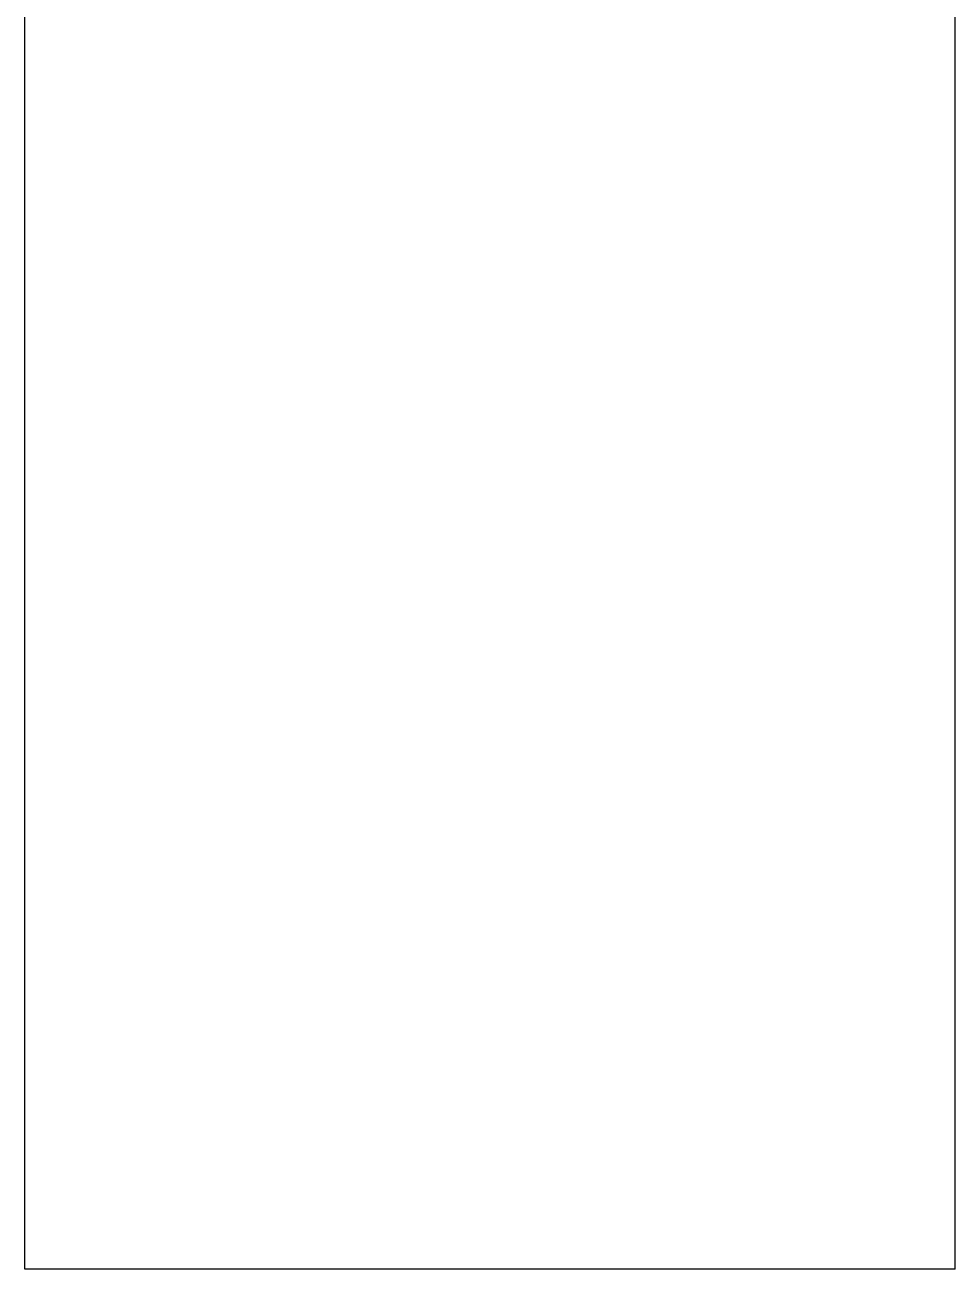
# Model space of a CAD drawing. Extents: x 220580 to 2027826, y -309201 to 71987.
# Drawn here: x 1055803.1 to 1055881.7, y -213199.7 to -213094.5 of the extents above; entities that cross this region are included whole.
import ezdxf

# ---------------------------------------------------------------- set-up
doc = ezdxf.new("R2010")
doc.units = 0
doc.layers.add('A-LIN-V', color=9, linetype='Continuous')
doc.layers.add('取电臂', color=7, linetype='Continuous')

# ---------------------------------------------------------------- blocks, each defined once
blk = doc.blocks.new('G$C20E3758E')
at = {"layer": '取电臂', "color": 3, "linetype": 'Continuous'}
for p, q in [((1378.818, 2609.166), (1378.818, 2723.155)), ((1378.818, 2609.166), (1378.818, 2723.155)), ((1428.813, 2609.166), (1428.813, 2723.155)), ((1428.813, 2609.166), (1428.813, 2723.155)), ((1382.818, 2609.166), (1378.818, 2609.166)), ((1382.818, 2609.166), (1378.818, 2609.166)), ((1424.813, 2609.166), (1382.818, 2609.166)), ((1424.813, 2609.166), (1382.818, 2609.166)), ((1428.813, 2609.166), (1424.813, 2609.166)), ((1428.813, 2609.166), (1424.813, 2609.166))]:
    blk.add_line(p, q, dxfattribs=at)

msp = doc.modelspace()

# ---------------------------------------------------------------- block references
at = {"layer": 'A-LIN-V', "xscale": 1.571585729816195, "yscale": 1.571585729816195, "zscale": 1.571585729816195}
msp.add_blockref('G$C20E3758E', (1053636.16, -217300.19), dxfattribs=at)

doc.saveas('drawing.dxf')
